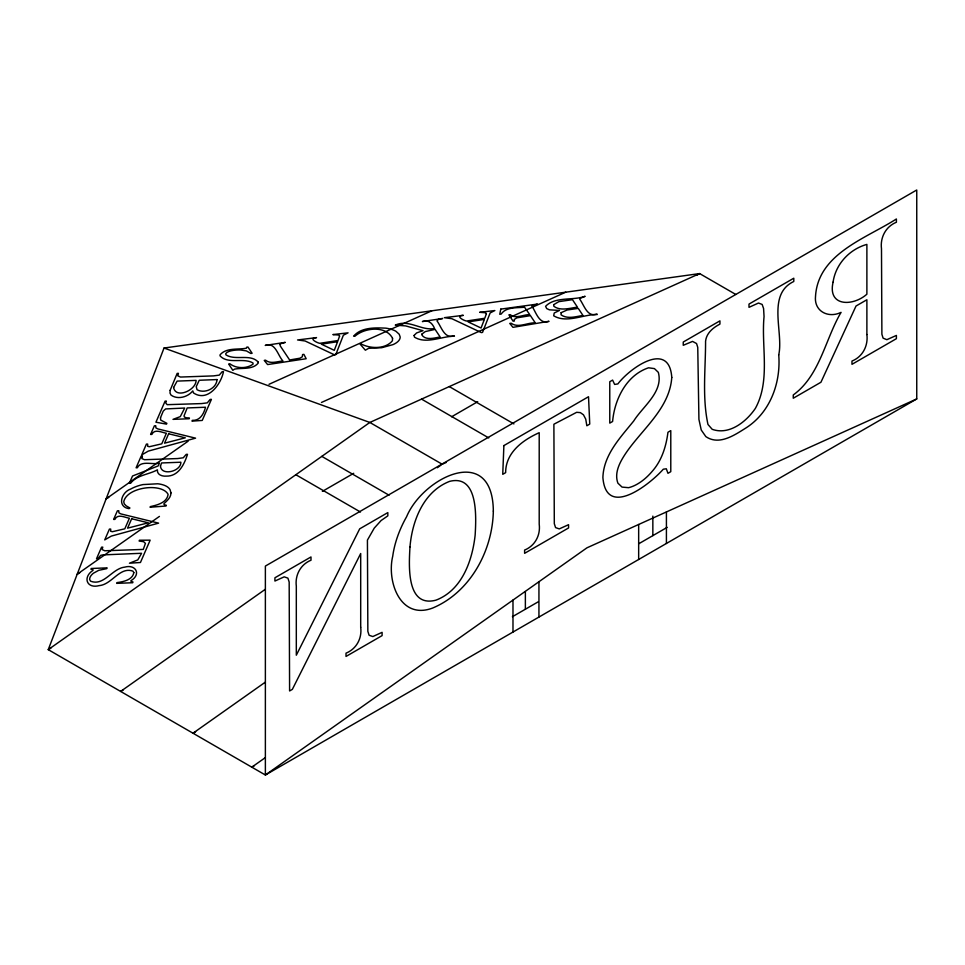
<?xml version="1.0" encoding="UTF-8"?>
<svg xmlns="http://www.w3.org/2000/svg" width="965" height="965" viewBox="0 0 965 965"><rect width="100%" height="100%" fill="white"/><g stroke="black" fill="none" stroke-linecap="round" stroke-linejoin="round"><path stroke-width="1.45" d="M735.812 294.47L699.625 273.578L164.026 348.027L48.25 649.638L265.375 775.004L916.75 398.931L916.75 189.996L265.375 566.069L265.375 775.004L586.961 547.818L916.75 398.931M437.29 467.723L440.981 465.118M265.266 589.326L120.625 691.423L123.231 689.927M265.315 682.159L193 733.219L195.606 731.711M265.291 757.646L251.805 767.163L254.41 765.655M188.175 441.15L106.138 498.833L108.743 497.325M159.43 516.408L77.188 574.235L79.793 572.74M50.855 648.13L48.25 649.638L369.836 422.453L699.625 273.578L697.02 275.085M322.37 491.378L353.709 473.296M451.608 416.771L477.711 401.693M512.391 616.719L538.325 601.75M638.975 543.633L667.189 527.348M268.982 384.311L431.825 310.802M321.454 402.465L565.719 292.19M446.3 462.404L442.211 464.237L369.836 422.453L164.026 348.027M449.292 386.591L513.911 423.9M421.536 399.112L488.748 437.917M321.815 456.385L389.028 495.19M295.857 474.732L360.476 512.029M666.417 511.945L666.417 543.464M652.847 516.118L652.847 535.623M638.661 524.478L638.661 559.483M538.94 581.738L538.94 617.057M525.37 591.557L525.37 609.217M512.982 600.085L512.982 632.051M118.635 510.787L119.009 512.946L121.023 513.935L158.598 523.139L111.313 536.094L104.727 539.893L109.431 529.097L110.698 529.049L110.649 531.22L112.314 531.715L124.799 528.82L129.406 518.229C124.98 517.578 117.549 513.344 114.895 519.399L113.629 519.447L117.38 510.835L118.635 510.787M155.606 425.806L155.98 427.965L157.995 428.955L195.569 438.158L148.284 451.113L141.71 454.913L146.403 444.117L147.669 444.069L147.621 446.24L149.286 446.735L161.77 443.84L166.378 433.249C161.963 432.597 154.521 428.364 151.867 434.419L150.6 434.467L154.352 425.855L155.606 425.806M778.731 354.879C780.987 382.755 770.203 412.429 746.042 427.893C734.546 435.094 719.202 445.77 705.837 436.602L701.253 430.028L698.925 419.413L697.755 347.388L696.549 343.54L692.556 341.405L683.244 345.301L683.244 342.032L719.938 320.85L719.938 324.119C713.111 327.605 706.44 333.106 705.572 341.224C705.608 368.847 702.098 397.278 707.972 424.467L712.194 429.304C729.13 435.444 746.319 421.789 755.39 408.352C770.673 380.536 761.132 346.592 764.051 316.568L763.58 308.498L762.145 304.433L758.478 303.034L748.997 307.34L748.997 304.072L793.797 278.209L793.797 281.478C766.5 294.458 783.785 332.43 778.731 354.879M414.118 335.446L414.455 337.123C426.325 344.541 441.741 336.122 454.455 336.218L454.129 335.724C444.419 339.366 441.427 326.749 437 320.935L438.412 319.331L442.645 318.474L422.393 321.55C428.098 319.319 432.573 323.275 434.54 328.546C421.223 331.007 408.834 318.824 395.288 325.121L405.638 325.905L422.984 330.681L416.578 332.949L414.118 335.446M503.887 445.589L502.741 474.322L505.648 472.645C505.588 452.597 522.728 440.076 539.206 432.694L539.206 524.152C540.665 535.237 535.02 545.816 524.61 550.062L524.61 553.331L568.566 527.952L568.566 524.683L559.278 528.904L555.575 527.602L554.308 523.693L553.886 424.226L576.672 412.308L580.363 412.622L583.475 414.817L585.731 419.124L586.841 425.77L589.748 424.093L588.517 396.724L503.887 445.589M409.968 546.962C408.991 564.827 405.963 608.034 435.975 600.158C462.006 590.218 472.38 560.556 475.154 535.044C476.155 517.698 478.64 474.08 449.642 481.354C423.454 491.511 412.176 520.907 409.968 546.962M392.55 338.269L392.417 340.778C385.385 349.318 370.488 348.872 361.236 343.998L360.15 344.167L365.361 350.199L368.666 348.305L381.706 347.714L393.02 344.614A23.341 9.276 -3.4 0 0 398.376 341.091A27.177 10.796 -3.4 0 0 400.173 336.99L399.221 334.252L395.915 331.26A24.535 9.747 -3.4 0 0 385.952 328.16C375.144 327.678 361.356 327.111 353.624 336.158L354.891 336.254C364.505 327.666 385.783 325.241 392.55 338.269M170.154 390.33L170.009 393.129L171.01 395.071C177.681 399.98 187.91 397.085 192.795 390.897L193.543 392.984C207.921 402.417 221.057 384.203 223.482 371.621L222.215 371.67L219.248 375.108L213.567 375.892L180.479 377.05L177.801 375.831L178.428 373.346L177.174 373.395L170.154 390.33M360.693 627.226C362.165 638.348 356.447 648.926 346.013 653.172L346.013 656.441L382.104 635.609L382.104 632.34L372.828 636.55L369.1 635.26L367.846 631.351L367.424 540.086L374.263 528.108L381.103 520.533L387.834 515.853L387.834 512.596L359.704 528.832L296.315 655.211L296.315 586.165C294.904 575.08 300.573 564.477 310.995 560.219L310.995 556.95L274.916 577.782L274.916 581.051L284.205 576.841L287.908 578.144L289.174 582.04L289.597 690.964L292.347 689.372L360.693 553.512L360.693 627.226M866.884 334.529C868.307 345.808 862.65 356.773 851.974 361.067L851.974 364.324L896.401 338.679L896.401 335.422L886.859 339.692L883.096 338.148L881.889 334.24L881.491 248.765C880.056 237.487 885.749 226.57 896.401 222.24L896.401 218.971C866.208 238.367 817.982 253.638 815.509 296.484C813.977 311.237 828.272 318.607 841.046 312.37C825.159 339.354 819.973 375.518 793.266 394.962L793.266 398.231L820.938 382.249L856.027 306.014L866.884 299.753L866.884 334.529M493.332 511.088C492.608 550.75 470.196 592.329 432.61 608.059C400.234 620.302 386.627 581.425 392.731 556.214A72.568 41.905 -60 0 1 406.603 516.721C422.887 477.53 492.717 442.573 493.332 511.088M833.085 282.142C827.355 306.966 853.181 306.424 866.884 294.192L866.884 244.398C849.514 249.211 835.606 264.193 833.085 282.142M173.603 387.472C175.678 399.196 196.112 390.282 196.1 380.379L177.114 381.103L173.603 387.472M671.773 377.436C669.662 408.907 641.387 429.606 625.139 454.238C619.663 462.597 614.162 472.983 617.889 483.151L622.051 487.096L628.589 487.687A45.066 26.019 -60 0 0 652.316 471.209C661.869 460.389 666.152 446.325 667.961 432.26L670.784 430.619L670.784 471.68L667.961 473.308L666.308 468.785L663.293 469.207C650.229 484.032 606.237 519.158 602.896 477.591C603.523 454.877 620.386 437.543 633.776 420.909C642.895 406.325 663.606 391.862 658.323 372.345L654.427 368.606L648.54 367.798C626.357 375.204 614.512 399.438 612.606 421.488L609.771 423.116L609.771 381.718L612.606 380.089L614.633 384.432L617.877 383.925C629.409 368.485 669.227 339.68 671.773 377.436M160.467 465.914C160.962 476.324 181.034 471.608 180.877 462.223L161.613 462.959L160.467 465.914M170.974 492.91C170.95 497.602 167.017 500.775 163.893 503.73L164.122 504.659L166.366 505.298L166.052 506.01L150.033 507.24L150.311 506.613C157.198 505.105 166.957 502.681 168.115 494.394C161.867 482.5 126.885 486.987 123.749 501.679L124.232 503.814L126.186 505.853L129.949 508.012L128.996 508.664C116.632 506.758 121.59 492.102 130.492 489.134A24.535 12.798 -14 0 1 142.953 484.575L157.753 483.779A27.177 14.173 -14 0 1 165.546 485.817A23.341 12.183 -14 0 1 170.045 489.629L170.974 492.91M217.041 379.571C216.51 388.642 204.58 393.961 197.041 389.727L196.245 386.651L199.236 380.258L217.041 379.571M142.012 457.06L141.843 458.532L144.485 459.714L177.596 458.556L183.278 457.784L186.245 454.358L187.512 454.31C184.327 464.262 178.597 476.421 166.294 476.119C162.349 476.517 156.812 474.816 157.379 469.822C148.875 474.611 136.861 474.997 130.613 483.26L129.346 483.308L132.531 475.998L158.212 465.902L159.454 463.043C152.953 465.202 141.204 459.955 137.356 467.76L136.089 467.808L141.192 456.083L142.458 456.035L142.012 457.06M279.814 343.962L280.345 346.049L289.633 359.981L299.886 358.208L302.334 356.76L302.564 354.565L303.891 354.36L306.182 358.727L267.595 364.577L264.229 360.379L265.544 360.186C270.441 364.336 277.353 361.393 282.938 360.994C277.775 355.542 275.375 341.622 265.23 345.41L285.266 342.37L279.814 343.962M579.893 298.438L579.784 299.271C584.163 305.121 587.227 317.69 596.925 314.035L597.263 314.542C583.499 314.216 566.684 323.637 553.693 315.796L554.212 313.01L559.519 310.428L549.399 309.825L546.697 308.571L545.587 306.327C555.104 296.267 573.041 300.839 585.116 296.303L579.893 298.438M160.504 417.724L160.685 420.065L166.861 423.321L166.511 424.13L155.932 422.212L165.099 401.126L166.366 401.078L165.727 402.984L167.186 404.673L201.649 403.575L207.306 402.851L210.153 399.401L211.419 399.353L202.24 420.438L191.963 421.138L192.312 420.354C200.093 420.837 203.82 413.792 205.497 407.242L187.198 407.942L184.026 415.903L184.411 417.037L186.221 417.773L189.442 418.002L189.116 418.75L172.988 419.365L180.298 416.615L184.701 408.038L165.618 408.931L163.254 411.078L160.504 417.724M102.399 548.12L102.194 549.58L104.751 550.774L143.278 549.411L145.413 543.416L143.701 541.715L139.105 541.015L139.442 540.243L150.154 540.159L140.444 562.499L129.443 563.21L137.79 559.905L141.59 553.283L102.676 554.911L100.637 555.382L97.767 558.747L96.5 558.795L101.554 547.191L102.821 547.143L102.399 548.12M258.306 362.213L258.15 363.202C252.432 369.957 242.191 367.617 234.495 369.137L232.842 370.319L228.645 364.01L229.935 363.817C236.22 368.702 246.799 368.895 253.083 364.119L252.987 362.997C243.349 357.255 227.824 364.686 219.972 355.759L220.141 354.71C226.594 347.388 237.933 349.945 246.473 348.172L246.666 347.219L247.957 347.026L252.118 353.274L250.828 353.48L246.437 350.91L240.671 349.993A15.018 5.971 -3.4 0 0 229.561 351.212L227.028 352.334L225.774 353.588L225.894 354.818C235.243 360.994 250.659 353.311 258.306 362.213M133.845 572.631C132.531 579.989 123.243 581.786 116.982 582.607L116.656 583.355L132.675 582.739L133.001 581.992L131.095 581.533L130.938 580.701C141.602 574.332 135.643 563.982 124.762 567.131C112.097 568.421 103.93 586.503 90.565 581.159L89.636 579.495A15.018 7.841 -14 0 1 93.436 573.198L98.732 570.327L106.801 568.626L107.127 567.878L91.253 568.481L90.927 569.229L92.857 569.579L93.014 570.363C82.423 577.251 86.717 588.915 99.118 585.622C111.88 584.681 119.708 566.31 132.905 571.135L133.845 572.631M421.97 334.035L421.838 334.891C425.553 340.742 434.624 337.907 440.149 336.978L435.094 329.391L425.288 331.574L421.97 334.035M553.681 304.675L553.85 306.291C560.544 311.285 569.857 308.088 577.444 307.147L572.462 299.669L558.868 301.635L553.681 304.675M500.799 309.102L499.761 314.288L501.161 314.083C506.058 306.774 516.926 308.004 524.526 307.22L529.797 314.662C523.621 314.3 515.636 319.403 510.171 314.65L508.881 314.843L513.115 321.2L514.405 320.995L514.128 319.584L516.77 317.859L530.448 315.651L535.249 322.853C527.614 322.467 518.145 328.462 511.124 323.215L509.761 323.42L512.946 327.34L549.037 321.309C539.206 325.024 536.033 312.057 531.824 305.989L537.553 304.072L500.799 309.102M339.571 336.109L338.015 340.536L319.717 343.311C316.025 342.527 308.33 337.979 316.532 337.617L297.558 339.957L305.097 340.983L334.553 354.879L335.772 354.686L343.371 335.205L348.076 332.829L332.865 334.59L338.908 335.048L339.571 336.109M486.348 313.83L484.78 318.257L466.481 321.031C462.802 320.247 455.106 315.688 463.309 315.338L444.334 317.678L451.873 318.703L481.33 332.599L482.548 332.406L490.148 312.925L494.852 310.549L479.641 312.31L485.685 312.769L486.348 313.83M337.593 341.694L334.276 350.319L321.345 344.155L337.593 341.694M484.37 319.415L481.053 328.028L468.122 321.876L484.37 319.415M561.135 312.672L561.039 314.795C567.239 319.379 575.996 316.629 582.932 315.398L578.264 308.39L567.167 309.982L561.135 312.672M131.662 518.76L127.573 528.157L148.308 522.801L131.662 518.76M168.634 433.78L164.545 443.176L185.28 437.82L168.634 433.78"/></g></svg>
